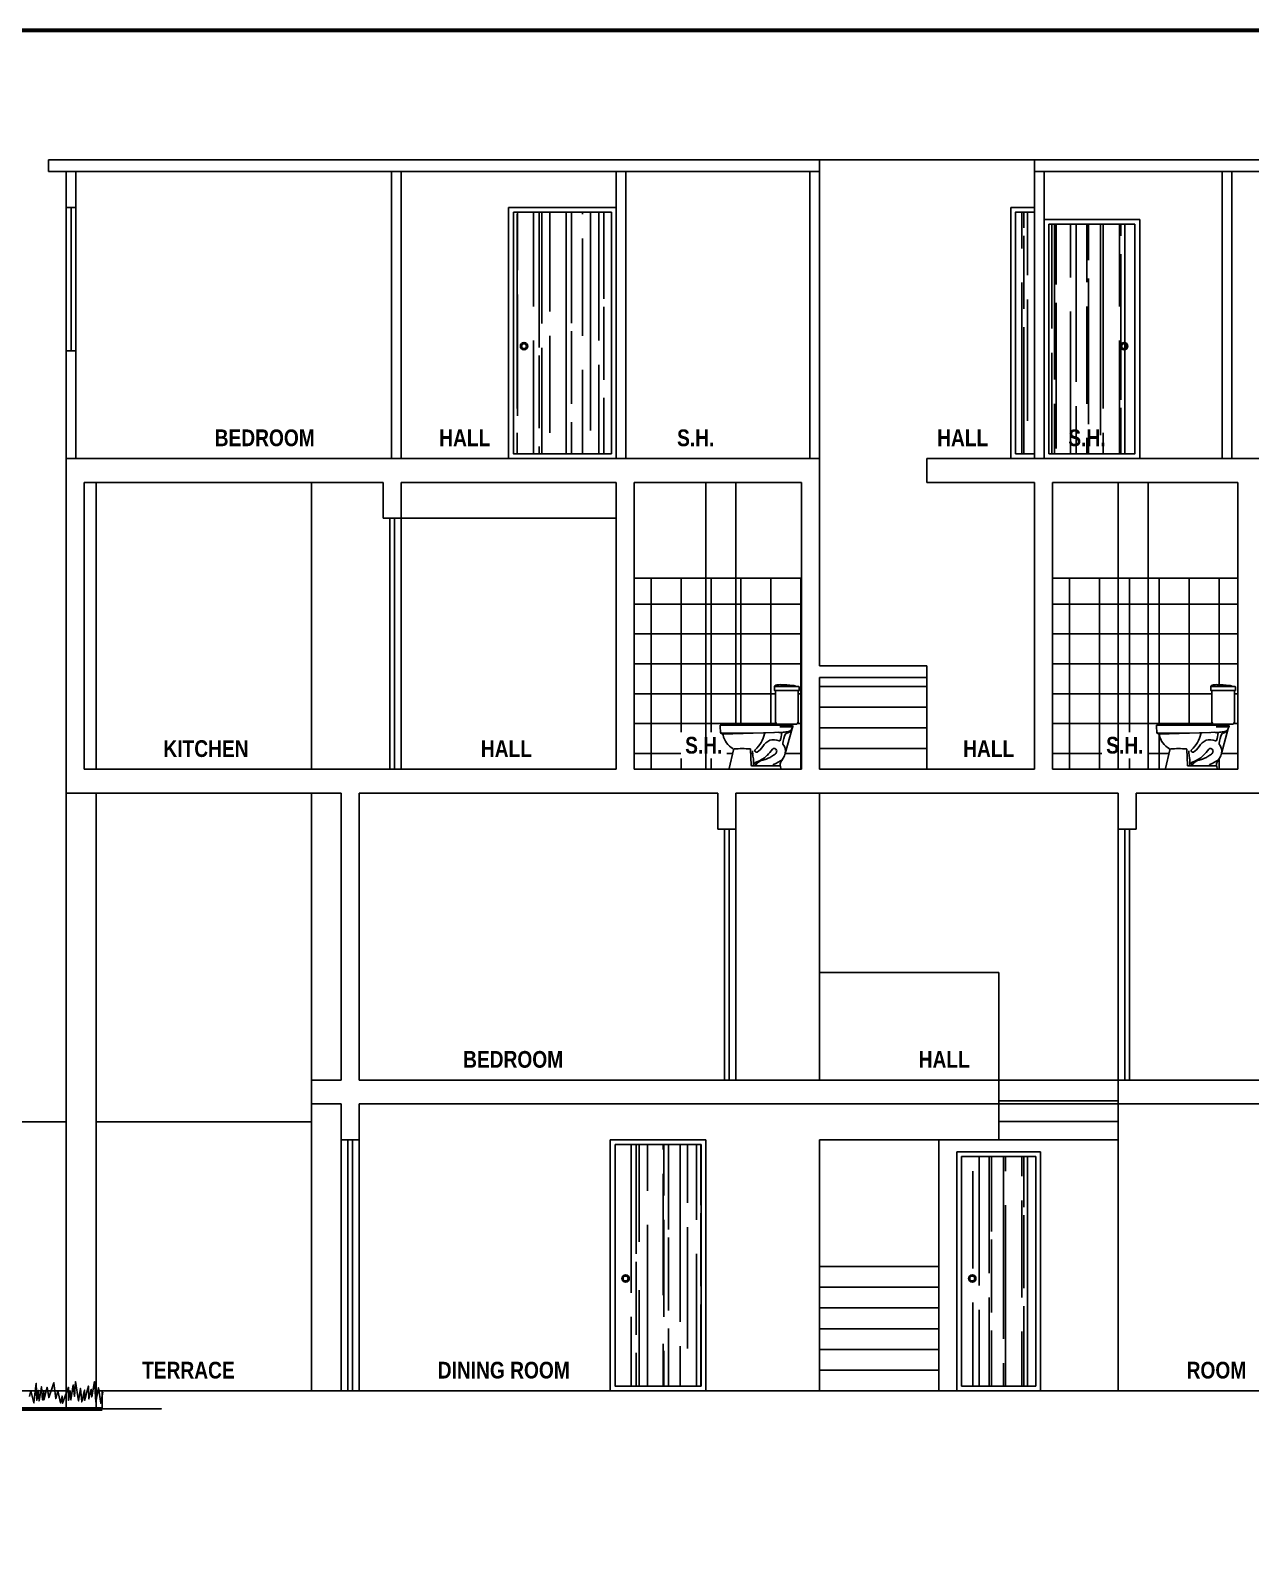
# Model space of a CAD drawing. Header units: millimetres. Extents: x -249630 to 95394, y -188036 to 109963.
# Drawn here: x -68730 to -55976, y 93935 to 109963 of the extents above; entities that cross this region are included whole.
import ezdxf

# ---------------------------------------------------------------- set-up
doc = ezdxf.new("R2010")
doc.units = ezdxf.units.MM
doc.linetypes.add('DASHED2', pattern=[9.525, 6.35, -3.175])
for name, color, linetype in [('04', 4, 'Continuous'), ('05', 5, 'Continuous'), ('Layer1', 2, 'Continuous'), ('Layer11', 30, 'Continuous'), ('Layer2', 8, 'Continuous'), ('Layer3', 3, 'Continuous'), ('Layer5', 84, 'Continuous'), ('Layer8', 8, 'Continuous'), ('SOMBRA', 252, 'Continuous'), ('SUBTITULOS', 90, 'Continuous'), ('VEREDA', 1, 'Continuous')]:
    doc.layers.add(name, color=color, linetype=linetype)
doc.layers.add('MUROS', color=6, linetype='Continuous', lineweight=60)
doc.styles.add('SUBTITULOS(E)', font='swisscbi.ttf', dxfattribs={"oblique": 15, "height": 0.2})
pattern_1 = [(90, (-361581.4, -136737.4), (-254, 558.8), [3810, -508, 1270, -254]), (90, (-361708.4, -136399.6), (-337.82, -254), [762, -83.82, 1524, -190.5]), (90, (-361797.3, -136610.41), (-170.18, 1320.8), [2032, -355.6, 1016, -254])]

# ---------------------------------------------------------------- blocks, each defined once
blk = doc.blocks.new('CORTE INODORO')
for p, q in [((-0.01, 0.661), (-0.01, 0.686)), ((0.195, 0.658), (-0.007, 0.658)), ((0.191, 0.693), (-0.003, 0.693)), ((0, 0.657), (0, 0.394)), ((0.188, 0.657), (0.188, 0.394)), ((0.198, 0.661), (0.198, 0.693)), ((0.012, 0.378), (0.176, 0.378)), ((0.045, 0.359), (0.045, 0.362)), ((0.051, 0.341), (0.045, 0.358)), ((0.152, 0.356), (0.048, 0.356)), ((0.051, 0.341), (0.108, 0.132)), ((0.646, 0.37), (0.053, 0.37)), ((0.27, 0.306), (0.124, 0.311)), ((0.207, 0.308), (0.629, 0.294)), ((0.27, 0.306), (0.637, 0.302)), ((0.641, 0.299), (0.636, 0.297)), ((0.653, 0.358), (0.649, 0.309)), ((0.653, 0.358), (0.653, 0.363)), ((0.393, 0.034), (0.397, 0.165)), ((0.576, 0.007), (0.541, 0.164)), ((0.148, 0.023), (0.145, 0.007)), ((0.571, 0), (0.15, 0)), ((0.387, 0.028), (0.154, 0.028)), ((0.35, 0.032), (0.347, 0.043)), ((0.359, 0.044), (0.352, 0.043)), ((0.362, 0.046), (0.363, 0.049))]:
    blk.add_line(p, q)
for centre, radius, start, end in [((-0.003, 0.686), 0.007, 90, 180), ((-0.007, 0.661), 0.003, 180, 270), ((0.003, 0.657), 0.003, 160.5288, 180), ((0.013, 0.72), 0.0268, 269.7289, 303.6696), ((0.043, 0.675), 0.0268, 89.7289, 123.6696), ((0.137, -0.021), 0.729, 89.1326, 97.4084), ((0.09, 0.016), 0.695, 81.7947, 85.235), ((0.185, 0.657), 0.003, 0, 19.4712), ((0.188, 0.693), 0.01, 0, 81.7947), ((0.191, 0.686), 0.007, 0, 90), ((0.195, 0.661), 0.003, 270, 0), ((0.004, 0.394), 0.004, 180, 225), ((-0.014, 0.374), 0.0228, 17.4319, 47.7941), ((0.202, 0.374), 0.0228, 132.2059, 162.5681), ((0.184, 0.394), 0.004, 315, 0), ((0.012, 0.382), 0.004, 192.531, 270), ((0.053, 0.362), 0.008, 90, 180), ((0.048, 0.359), 0.003, 180, 270), ((0.112, 0.364), 0.0653, 200.9957, 260.1085), ((0.089, 0.355), 0.04, 200.9164, 258.139), ((0.137, 0.586), 0.276, 258.139, 267.2219), ((0.101, 0.294), 0.006, 18.2594, 85.8153), ((-0.658, 0.044), 0.805, 12.333, 18.2594), ((0.251, -0.235), 0.551, 98.9487, 101.9832), ((0.577, 0.366), 0.445, 188.0011, 196.2243), ((0.176, 0.382), 0.004, 270, 347.469), ((0.27, 0.296), 0.0101, 6.1926, 80.2467), ((0.563, 0.373), 0.293, 195.0205, 225.5724), ((0.457, 0.324), 0.175, 300.3686, 347.842), ((0.641, 0.284), 0.014, 112.8337, 167.842), ((0.637, 0.314), 0.012, 269.3937, 354.8978), ((0.637, 0.31), 0.012, 292.8337, 354.8978), ((0.646, 0.363), 0.007, 0, 90), ((0.211, 0.144), 0.107, 141.7703, 172.7556), ((0.234, 0.16), 0.129, 180.8365, 221.331), ((0.122, 0.214), 0.006, 321.7703, 12.333), ((0.156, 0.243), 0.006, 193.7552, 299.357), ((0.204, 0.142), 0.106, 72.1357, 115.1999), ((0.211, 0.144), 0.107, 119.2057, 119.357), ((0.228, 0.151), 0.049, 171.2032, 188.7968), ((0.202, 0.15), 0.0239, 104.7988, 157.573), ((0.209, 0.15), 0.0293, 191.0702, 250.56), ((0.202, 0.158), 0.0162, 37.9525, 112.5604), ((1.854, 1.541), 2.138, 219.9507, 221.7941), ((0.155, 0.095), 0.17, 34.2002, 60.9581), ((0.44, 0.294), 0.179, 215.7263, 237.3045), ((0.348, 0.155), 0.0118, 245.2324, 307.5506), ((0.319, 0.176), 0.0475, 319.6277, 333.5797), ((0.352, 0.156), 0.0096, 355.9098, 54.4925), ((0.073, 0.151), 0.308, 348.06, 356.2516), ((0.563, 0.127), 0.183, 171.2833, 178.8824), ((0.402, 0.166), 0.00522, 94.8447, 186.6116), ((0.464, -0.785), 0.958, 85.7423, 93.7109), ((0.549, 0.166), 0.008, 120.3686, 192.6002), ((0.404, 0.471), 0.475, 234.6901, 245.3239), ((0.068, 0.031), 0.0824, 1.7182, 32.6789), ((0.15, 0.006), 0.006, 168.0239, 270), ((0.129, 0.033), 0.0206, 335.0469, 1.3444), ((0.154, 0.022), 0.006, 90, 168.0239), ((-0.031, -0.261), 0.447, 54.5445, 58.9921), ((0.203, 0.034), 0.00632, 277.9574, 65.3619), ((0.275, 0.169), 0.081, 234.5445, 257.1644), ((0.414, 0.532), 0.47, 250.4077, 255.3868), ((0.444, 0.307), 0.265, 226.0844, 251.2042), ((0.274, -0.015), 0.0951, 45.2368, 76.654), ((0.325, 0.037), 0.0229, 15.8181, 44.4562), ((0.351, 0.049), 0.006, 204.1149, 279.4623), ((0.356, 0.034), 0.006, 195.8181, 270), ((0.357, 0.05), 0.006, 350.5377, 71.2042), ((0.359, 0.047), 0.00331, 270.6859, 336.6943), ((0.366, 0.034), 0.006, 270, 355.293), ((0.11, 0.055), 0.263, 355.293, 1.6486), ((1.148, 0.045), 0.776, 176.8488, 178.6822), ((0.387, 0.034), 0.006, 270, 358.2511), ((0.571, 0.006), 0.006, 270, 12.6002)]:
    blk.add_arc(centre, radius, start, end)

msp = doc.modelspace()

# ---------------------------------------------------------------- hatches: boundary and pattern name
at = {"layer": 'Layer2'}
h = msp.add_hatch(dxfattribs=at)
h.set_pattern_fill('AR-RROOF', color=256, scale=10, angle=90, style=0)
h.set_pattern_definition(pattern_1)
h.paths.add_polyline_path([(-62657.415, 108063.803), (-63682.415, 108063.803), (-63682.415, 105538.803), (-62657.415, 105538.803)])
h = msp.add_hatch(dxfattribs=at)
h.set_pattern_fill('AR-RROOF', color=256, scale=10, angle=90, style=0)
h.set_pattern_definition(pattern_1)
h.paths.add_polyline_path([(-57182.415, 107938.803), (-58082.415, 107938.803), (-58082.415, 105538.803), (-57182.415, 105538.803)])
h.paths.add_polyline_path([(-57925.469, 105567.714), (-57443.083, 105567.714), (-57443.083, 105843.169), (-57925.469, 105843.169)], flags=24)
h = msp.add_hatch(dxfattribs=at)
h.set_pattern_fill('AR-RROOF', color=256, scale=10, angle=90, style=0)
h.set_pattern_definition(pattern_1)
h.paths.add_polyline_path([(-61719.915, 98313.803), (-62619.915, 98313.803), (-62619.915, 95788.803), (-61719.915, 95788.803)])
h = msp.add_hatch(dxfattribs=at)
h.set_pattern_fill('AR-RROOF', color=256, scale=10, angle=90, style=0)
h.set_pattern_definition(pattern_1)
h.paths.add_polyline_path([(-58994.915, 95788.803), (-58219.915, 95788.803), (-58219.915, 98188.803), (-58994.915, 98188.803)])

# ---------------------------------------------------------------- linework, layer by layer
at = {"layer": '04'}
for p, q in [((-68357.415, 95551.303), (-68357.415, 101988.803)), ((-68044.915, 95551.303), (-68044.915, 101988.803)), ((-65794.915, 98988.803), (-65794.915, 101988.803)), ((-65794.915, 95738.803), (-65794.915, 98738.803)), ((-60482.415, 95738.803), (-60482.415, 98363.803)), ((-60482.415, 98363.803), (-60482.415, 95738.803)), ((-57357.415, 95738.803), (-57357.415, 98363.803))]:
    msp.add_line(p, q, dxfattribs=at)
msp.add_lwpolyline([(-60482.415, 98363.803), (-57357.415, 98363.803)], dxfattribs=at)
at = {"layer": '05'}
for p, q in [((-68357.415, 102238.803), (-68357.415, 105488.803)), ((-60482.415, 103322.137), (-60482.415, 105488.803)), ((-68169.915, 102238.803), (-68169.915, 105238.803)), ((-65044.915, 104863.803), (-65044.915, 105238.803)), ((-62607.415, 102238.803), (-62607.415, 105238.803)), ((-62419.915, 102238.803), (-62419.915, 105238.803)), ((-60669.915, 102238.803), (-60669.915, 105238.803)), ((-58232.415, 102238.803), (-58232.415, 105238.803)), ((-58044.915, 102238.803), (-58044.915, 105238.803)), ((-56107.415, 102238.803), (-56107.415, 105238.803)), ((-60482.415, 102238.803), (-60482.415, 103197.137)), ((-65482.415, 98988.803), (-65482.415, 101988.803)), ((-65294.915, 98988.803), (-65294.915, 101988.803)), ((-61544.915, 101988.803), (-61544.915, 101613.803)), ((-57169.915, 101988.803), (-57169.915, 101613.803)), ((-65482.415, 98363.803), (-65482.415, 98738.803)), ((-65294.915, 98363.803), (-65294.915, 98738.803))]:
    msp.add_line(p, q, dxfattribs=at)
for points in [[(-68357.415, 105488.803), (-60482.415, 105488.803)], [(-59357.415, 105488.803), (-56107.415, 105488.803)], [(-59357.415, 105238.803), (-59357.415, 105488.803)], [(-56107.415, 105488.803), (-52607.415, 105488.803)], [(-68169.915, 105238.803), (-65044.915, 105238.803)], [(-64857.415, 105238.803), (-62607.415, 105238.803)], [(-64857.415, 104863.803), (-64857.415, 105238.803)], [(-62419.915, 105238.803), (-60669.915, 105238.803)], [(-59357.415, 105238.803), (-58232.415, 105238.803)], [(-58044.915, 105238.803), (-56107.415, 105238.803)], [(-65044.915, 104863.803), (-64857.415, 104863.803)], [(-60482.415, 103322.137), (-59357.415, 103322.137)], [(-59357.415, 103322.137), (-59357.415, 103197.137)], [(-60482.415, 103197.137), (-59357.415, 103197.137)], [(-68357.415, 101988.803), (-68357.415, 102238.803)], [(-68169.915, 102238.803), (-65294.915, 102238.803)], [(-65294.915, 102238.803), (-62607.415, 102238.803)], [(-62419.915, 102238.803), (-60669.915, 102238.803)], [(-60482.415, 102238.803), (-58232.415, 102238.803)], [(-58044.915, 102238.803), (-56107.415, 102238.803)], [(-68357.415, 101988.803), (-65482.415, 101988.803)], [(-65294.915, 101988.803), (-61544.915, 101988.803)], [(-61357.415, 101613.803), (-61357.415, 101988.803)], [(-61357.415, 101988.803), (-57357.415, 101988.803)], [(-57357.415, 101613.803), (-57357.415, 101988.803)], [(-57169.915, 101988.803), (-52794.915, 101988.803)], [(-61544.915, 101613.803), (-61357.415, 101613.803)], [(-57357.415, 101613.803), (-57169.915, 101613.803)], [(-65794.915, 98988.803), (-65482.415, 98988.803)], [(-65794.915, 98738.803), (-65794.915, 98988.803)], [(-65294.915, 98988.803), (-53607.415, 98988.803)], [(-65794.915, 98738.803), (-65482.415, 98738.803)], [(-65294.915, 98738.803), (-53607.415, 98738.803)], [(-65294.915, 98363.803), (-65482.415, 98363.803)], [(-67982.415, 95738.803), (-53607.415, 95738.803)], [(-67982.415, 95738.803), (-67982.415, 95551.303)]]:
    msp.add_lwpolyline(points, dxfattribs=at)
at = {"layer": 'Layer1'}
for p, q in [((-60482.415, 108613.803), (-60482.415, 105488.803)), ((-58232.415, 108613.803), (-58232.415, 105488.803)), ((-64957.415, 108488.803), (-64957.415, 105488.803)), ((-64857.415, 108488.803), (-64857.415, 105488.803)), ((-62607.415, 108488.803), (-62607.415, 105488.803)), ((-62507.415, 108488.803), (-62507.415, 105488.803)), ((-60582.415, 108488.803), (-60582.415, 105488.803)), ((-58132.415, 108488.803), (-58132.415, 105488.803)), ((-56269.915, 108488.803), (-56269.915, 105488.803)), ((-56269.915, 108488.803), (-56269.915, 105488.803)), ((-56169.915, 108488.803), (-56169.915, 105488.803)), ((-56169.915, 108488.803), (-56169.915, 105488.803)), ((-61357.415, 101613.803), (-61357.415, 98988.803)), ((-57357.415, 101613.803), (-57357.415, 98988.803)), ((-58607.415, 100113.803), (-58607.415, 98988.803)), ((-62669.915, 98363.803), (-61669.915, 98363.803)), ((-62669.915, 95738.803), (-62669.915, 98363.803)), ((-61669.915, 98363.803), (-61669.915, 95738.803)), ((-59044.915, 98238.803), (-59044.915, 95738.803))]:
    msp.add_line(p, q, dxfattribs=at)
for points in [[(-68544.915, 108613.803), (-60482.415, 108613.803)], [(-68544.915, 108488.803), (-68544.915, 108613.803)], [(-58232.415, 108613.803), (-52419.915, 108613.803)], [(-68544.915, 108488.803), (-60482.415, 108488.803)], [(-68357.415, 108113.803), (-68357.415, 108488.803)], [(-68257.415, 108113.803), (-68257.415, 108488.803)], [(-58232.415, 108488.803), (-52419.915, 108488.803)], [(-68357.415, 108113.803), (-68257.415, 108113.803)], [(-68357.415, 105488.803), (-68357.415, 106613.803)], [(-68357.415, 106613.803), (-68257.415, 106613.803)], [(-68257.415, 105488.803), (-68257.415, 106613.803)], [(-60482.415, 100113.803), (-58607.415, 100113.803)], [(-65482.415, 98363.803), (-65482.415, 95738.803)], [(-65294.915, 98363.803), (-65294.915, 95738.803)], [(-58169.915, 98238.803), (-59044.915, 98238.803)], [(-58169.915, 98238.803), (-58169.915, 95738.803)]]:
    msp.add_lwpolyline(points, dxfattribs=at)
at = {"layer": 'Layer2'}
for p, q in [((-58366.353, 107686.788), (-58366.353, 108063.803)), ((-58346.033, 107900.148), (-58346.033, 108063.803)), ((-58305.393, 107407.388), (-58305.393, 108063.803)), ((-58346.033, 107054.328), (-58346.033, 107816.328)), ((-58366.353, 105538.803), (-58366.353, 107331.188)), ((-58305.393, 105883.388), (-58305.393, 107153.388)), ((-58346.033, 105538.803), (-58346.033, 106863.828)), ((-68044.915, 102238.803), (-68044.915, 105238.803)), ((-65794.915, 105238.803), (-65794.915, 102238.803))]:
    msp.add_line(p, q, dxfattribs=at)
for points in [[(-68307.415, 108113.803), (-68307.415, 106613.803)], [(-61669.915, 105238.803), (-61669.915, 102238.803)], [(-61357.415, 105238.803), (-61357.415, 102701.303)], [(-57357.415, 105238.803), (-57357.415, 102238.803)], [(-57044.915, 105238.803), (-57044.915, 102238.803)], [(-74482.415, 98551.303), (-68357.415, 98551.303)], [(-68044.915, 98551.303), (-65794.915, 98551.303)]]:
    msp.add_lwpolyline(points, dxfattribs=at)
at = {"layer": 'Layer3'}
for p, q in [((-64857.415, 102238.803), (-64857.415, 104863.803)), ((-60482.415, 101988.803), (-60482.415, 98988.803)), ((-59232.415, 98363.803), (-59232.415, 95738.803))]:
    msp.add_line(p, q, dxfattribs=at)
msp.add_lwpolyline([(-64857.415, 104863.803), (-62607.415, 104863.803)], dxfattribs=at)
at = {"layer": 'Layer5'}
msp.add_lwpolyline([(-68741.174, 95680.642), (-68729.19, 95740.504), (-68696.234, 95611.8), (-68672.266, 95818.325), (-68666.275, 95638.738), (-68651.295, 95743.497), (-68642.307, 95632.752), (-68618.339, 95782.408), (-68606.355, 95644.725), (-68594.371, 95728.532), (-68594.371, 95641.731), (-68558.42, 95776.422), (-68540.444, 95668.669), (-68486.517, 95824.312), (-68468.541, 95656.697), (-68447.569, 95737.511), (-68417.61, 95611.8), (-68402.63, 95683.635), (-68396.638, 95608.807), (-68333.723, 95776.422), (-68333.723, 95638.738), (-68318.743, 95740.504), (-68309.755, 95644.725), (-68285.787, 95800.367), (-68270.807, 95680.642), (-68261.819, 95836.284), (-68228.864, 95632.752), (-68210.888, 95764.449), (-68195.908, 95623.773), (-68165.948, 95746.491), (-68165.948, 95638.738), (-68127.001, 95788.394), (-68121.009, 95653.704), (-68097.041, 95755.47), (-68091.049, 95674.656), (-68061.089, 95836.284), (-68049.106, 95623.773), (-68022.142, 95770.435), (-67998.174, 95608.807), (-67977.202, 95725.539)], dxfattribs=at)
at = {"layer": 'Layer8', "linetype": 'DASHED2', "ltscale": 0.025}
msp.add_line((-60482.415, 102455.47), (-59357.415, 102455.47), dxfattribs=at)
for points in [[(-60482.415, 103105.47), (-59357.415, 103105.47)], [(-60482.415, 102888.803), (-59357.415, 102888.803)], [(-60482.415, 102672.137), (-59357.415, 102672.137)], [(-58607.415, 98988.803), (-58607.415, 98363.803)], [(-57357.415, 98988.803), (-57357.415, 98363.803)], [(-57357.415, 98772.137), (-58607.415, 98772.137)], [(-57357.415, 98555.47), (-58607.415, 98555.47)], [(-67982.415, 95551.303), (-67357.415, 95551.303)]]:
    msp.add_lwpolyline(points, dxfattribs=at)
at = {"layer": 'MUROS'}
msp.add_lwpolyline([(-100852.68, 72463.418), (-44521.546, 72463.418), (-44521.546, 109963.418), (-100852.68, 109963.418)], close=True, dxfattribs=at)
msp.add_lwpolyline([(-81262.213, 95551.303), (-67982.415, 95551.303)], dxfattribs=at)
at = {"layer": 'SOMBRA', "color": 126}
for p, q in [((-62419.915, 104238.803), (-60669.915, 104238.803)), ((-62240.873, 102238.803), (-62240.873, 104238.803)), ((-61928.373, 102628.411), (-61928.373, 104238.803)), ((-61615.873, 102628.411), (-61615.873, 104238.803)), ((-61303.373, 102701.303), (-61303.373, 104238.803)), ((-60990.873, 102701.303), (-60990.873, 104238.803)), ((-60678.373, 102238.803), (-60678.373, 104238.803)), ((-58044.915, 104238.803), (-56107.415, 104238.803)), ((-57865.873, 102238.803), (-57865.873, 104238.803)), ((-57553.373, 102238.803), (-57553.373, 104238.803)), ((-57240.873, 102628.411), (-57240.873, 104238.803)), ((-56928.373, 102701.303), (-56928.373, 104238.803)), ((-56615.873, 102701.303), (-56615.873, 104238.803)), ((-56303.373, 103123.816), (-56303.373, 104238.803)), ((-62419.915, 103966.253), (-61669.915, 103966.253)), ((-61669.915, 103966.253), (-61357.415, 103966.253)), ((-61357.415, 103966.253), (-60669.915, 103966.253)), ((-58044.915, 103966.253), (-57357.415, 103966.253)), ((-57357.415, 103966.253), (-57044.915, 103966.253)), ((-57044.915, 103966.253), (-56107.415, 103966.253)), ((-62419.915, 103653.753), (-61669.915, 103653.753)), ((-61669.915, 103653.753), (-61357.415, 103653.753)), ((-61357.415, 103653.753), (-60669.915, 103653.753)), ((-58044.915, 103653.753), (-57357.415, 103653.753)), ((-57357.415, 103653.753), (-57044.915, 103653.753)), ((-57044.915, 103653.753), (-56107.415, 103653.753)), ((-62419.915, 103341.253), (-61669.915, 103341.253)), ((-61669.915, 103341.253), (-61357.415, 103341.253)), ((-61357.415, 103341.253), (-60669.915, 103341.253)), ((-58044.915, 103341.253), (-57357.415, 103341.253)), ((-57357.415, 103341.253), (-57044.915, 103341.253)), ((-57044.915, 103341.253), (-56107.415, 103341.253)), ((-62419.915, 103028.753), (-61669.915, 103028.753)), ((-61669.915, 103028.753), (-61357.415, 103028.753)), ((-61357.415, 103028.753), (-60942.609, 103028.753)), ((-60707.609, 103028.753), (-60669.915, 103028.753)), ((-58044.915, 103028.753), (-57357.415, 103028.753)), ((-57357.415, 103028.753), (-57044.915, 103028.753)), ((-57044.915, 103028.753), (-56380.109, 103028.753)), ((-56145.109, 103028.753), (-56107.415, 103028.753)), ((-62419.915, 102716.253), (-61669.915, 102716.253)), ((-61669.915, 102716.253), (-61357.415, 102716.253)), ((-61357.415, 102716.253), (-60933.462, 102716.253)), ((-61303.373, 102612.623), (-61303.373, 102618.57)), ((-60990.873, 102622.99), (-60990.873, 102623.025)), ((-60716.756, 102716.253), (-60669.915, 102716.253)), ((-58044.915, 102716.253), (-57357.415, 102716.253)), ((-57357.415, 102716.253), (-57044.915, 102716.253)), ((-57044.915, 102716.253), (-56370.962, 102716.253)), ((-56928.373, 102591.918), (-56928.373, 102616.586)), ((-56928.373, 102238.803), (-56928.373, 102591.918)), ((-56154.256, 102716.253), (-56107.415, 102716.253)), ((-62419.915, 102403.753), (-61932.228, 102403.753)), ((-61928.373, 102238.803), (-61928.373, 102352.956)), ((-61615.873, 102238.803), (-61615.873, 102352.956)), ((-61449.842, 102403.753), (-61393.238, 102403.753)), ((-61202.598, 102403.753), (-61182.636, 102403.753)), ((-60842.678, 102403.753), (-60669.915, 102403.753)), ((-58044.915, 102403.753), (-57529.553, 102403.753)), ((-57240.873, 102238.803), (-57240.873, 102352.956)), ((-57047.166, 102403.753), (-57044.915, 102403.753)), ((-57044.915, 102403.753), (-56830.738, 102403.753)), ((-56303.373, 102238.803), (-56303.373, 102349.462)), ((-56280.178, 102403.753), (-56107.415, 102403.753))]:
    msp.add_line(p, q, dxfattribs=at)
at = {"layer": 'VEREDA'}
for p, q in [((-63732.415, 108113.803), (-63732.415, 105488.803)), ((-58482.415, 108113.803), (-58482.415, 105488.803)), ((-57132.415, 107988.803), (-57132.415, 105488.803)), ((-59357.415, 102238.803), (-59357.415, 103197.137)), ((-62669.915, 98363.803), (-62669.915, 95738.803)), ((-61669.915, 98363.803), (-61669.915, 95738.803))]:
    msp.add_line(p, q, dxfattribs=at)
for points in [[(-60482.415, 108613.803), (-58232.415, 108613.803)], [(-68357.415, 106613.803), (-68357.415, 108113.803)], [(-68257.415, 108113.803), (-68257.415, 106613.803)], [(-63732.415, 108113.803), (-62607.415, 108113.803)], [(-58232.415, 108113.803), (-58482.415, 108113.803)], [(-58232.415, 108063.803), (-58432.415, 108063.803), (-58432.415, 105538.803)], [(-58132.415, 107988.803), (-57132.415, 107988.803)], [(-58232.415, 105538.803), (-58432.415, 105538.803)], [(-64976.165, 104863.803), (-64976.165, 102238.803)], [(-64926.165, 104863.803), (-64926.165, 102238.803)], [(-61476.165, 101613.803), (-61476.165, 98988.803)], [(-61426.165, 101613.803), (-61426.165, 98988.803)], [(-57288.665, 101613.803), (-57288.665, 98988.803)], [(-57238.665, 101613.803), (-57238.665, 98988.803)], [(-65413.665, 98363.803), (-65413.665, 95738.803)], [(-65363.665, 98363.803), (-65363.665, 95738.803)], [(-62669.915, 98363.803), (-61669.915, 98363.803)], [(-59232.415, 97038.803), (-60482.415, 97038.803)], [(-59232.415, 96822.137), (-60482.415, 96822.137)], [(-59232.415, 96605.47), (-60482.415, 96605.47)], [(-59232.415, 96388.803), (-60482.415, 96388.803)], [(-59232.415, 96172.137), (-60482.415, 96172.137)], [(-59232.415, 95955.47), (-60482.415, 95955.47)], [(-68357.415, 95738.803), (-74482.415, 95738.803)], [(-67982.415, 95738.803), (-68044.915, 95738.803)]]:
    msp.add_lwpolyline(points, dxfattribs=at)
for points in [[(-63682.415, 108063.803), (-62657.415, 108063.803), (-62657.415, 105538.803), (-63682.415, 105538.803)], [(-57182.415, 107938.803), (-58082.415, 107938.803), (-58082.415, 105538.803), (-57182.415, 105538.803)], [(-62619.915, 98313.803), (-61719.915, 98313.803), (-61719.915, 95788.803), (-62619.915, 95788.803)], [(-58994.915, 98188.803), (-58219.915, 98188.803), (-58219.915, 95788.803), (-58994.915, 95788.803)]]:
    msp.add_lwpolyline(points, close=True, dxfattribs=at)
for centre, radius in [((-63571.408, 106663.803), 38.456), ((-63571.408, 106663.803), 25.956), ((-57296.147, 106663.803), 38.456), ((-57296.147, 106663.803), 25.956), ((-62508.908, 96913.803), 38.456), ((-62508.908, 96913.803), 25.956), ((-58883.908, 96913.803), 38.456), ((-58883.908, 96913.803), 25.956)]:
    msp.add_circle(centre, radius, dxfattribs=at)

# ---------------------------------------------------------------- block references
at = {"layer": 'Layer11', "xscale": -1250, "yscale": 1250, "zscale": 1250}
for p in [(-60705.326, 102238.803), (-56142.826, 102238.803)]:
    msp.add_blockref('CORTE INODORO', p, dxfattribs=at)

# ---------------------------------------------------------------- texts
at = {"layer": 'SUBTITULOS', "linetype": 'ByBlock', "style": 'SUBTITULOS(E)'}
for s, p in [('BEDROOM', (-66806.149, 105617.828)), ('HALL', (-64458.27, 105617.828)), ('S.H.', (-61970.915, 105617.828)), ('HALL', (-59251.094, 105617.828)), ('S.H.', (-57879.56, 105617.828)), ('KITCHEN', (-67342.315, 102367.828)), ('HALL', (-64022.462, 102367.828)), ('S.H.', (-61886.319, 102403.07)), ('HALL', (-58979.327, 102367.828)), ('S.H.', (-57483.644, 102403.07)), ('BEDROOM', (-64208.594, 99117.828)), ('HALL', (-59444.226, 99117.828)), ('TERRACE', (-67565.323, 95867.828)), ('DINING ROOM', (-64473.552, 95867.828)), ('ROOM', (-56642.754, 95867.828))]:
    msp.add_text(s, height=175, dxfattribs=at).set_placement(p)

doc.saveas('drawing.dxf')
